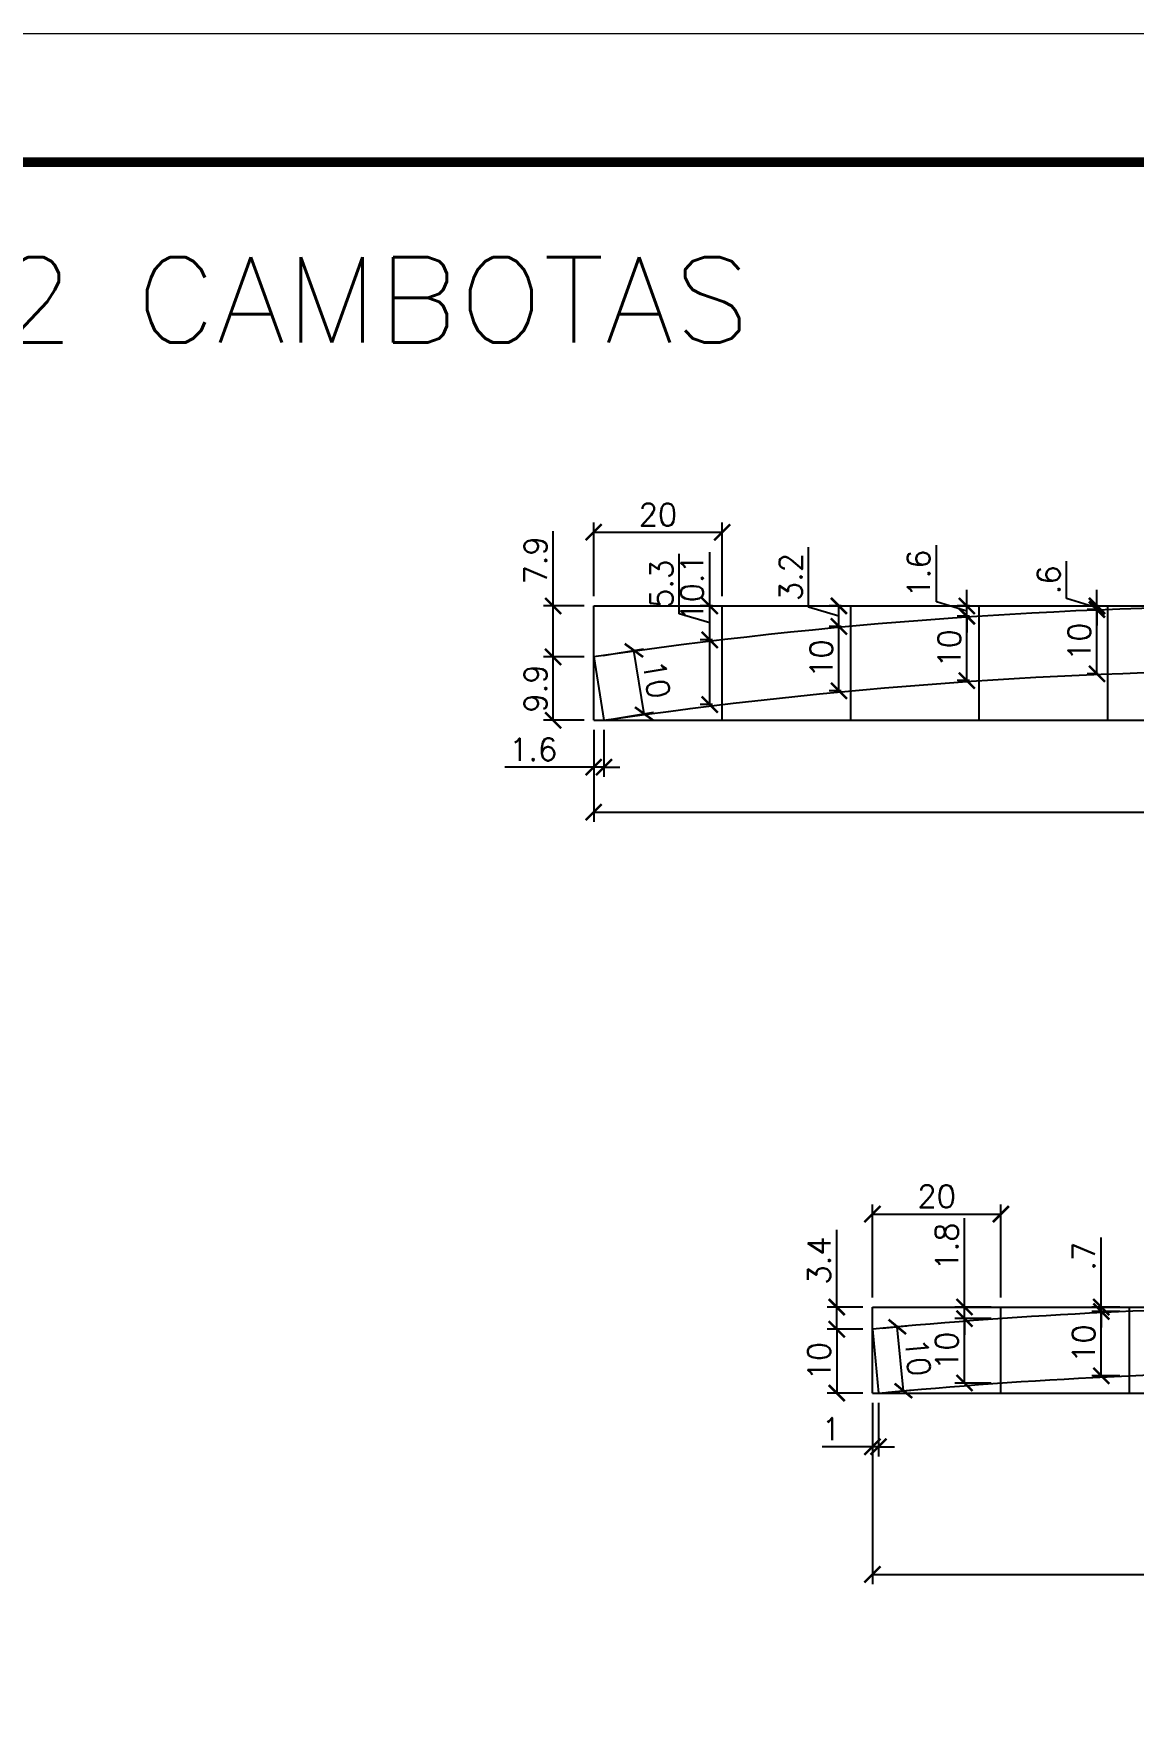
# Model space of a CAD drawing. Extents: x 2582 to 128055, y -26396 to 2611.
# Drawn here: x 3266 to 3608, y -2899 to -2374 of the extents above; entities that cross this region are included whole.
import ezdxf

# ---------------------------------------------------------------- set-up
doc = ezdxf.new("R2010")
doc.units = 0
doc.header["$PDMODE"] = 35
doc.linetypes.add('DASHED', pattern=[0.75, 0.5, -0.25])
for name, color, linetype in [('220', 4, 'Continuous'), ('COTA', 241, 'Continuous'), ('Painéis', 200, 'Continuous')]:
    doc.layers.add(name, color=color, linetype=linetype)
for name, color, linetype, lineweight in [('Folhas', 255, 'Continuous', 9), ('SARRAFO DE PRESSAO', 251, 'DASHED', 9), ('Texto Seção', 7, 'Continuous', 15)]:
    doc.layers.add(name, color=color, linetype=linetype, lineweight=lineweight)
doc.styles.add('REGUA-120', font='ROMANS.shx', dxfattribs={"height": 15})
doc.styles.add('Romans', font='romans.shx')
doc.dimstyles.new('Cota Seção (2x)', dxfattribs={"dimtxt": 7, "dimasz": 5, "dimexe": 3, "dimexo": 3, "dimgap": 2, "dimtad": 3, "dimdec": 1, "dimlfac": 0.5, "dimzin": 12, "dimdsep": 46, "dimtxsty": 'Romans', "dimblk": 'ARCHTICK', "dimcen": 0, "dimclrd": 4, "dimclre": 4, "dimclrt": 1, "dimadec": 1, "dimazin": 3, "dimtfac": 1, "dimtdec": 1, "dimtmove": 0, "dimatfit": 3, "dimldrblk": 'OBLIQUE', "dimfxl": 1, "dimtolj": 1, "dimtzin": 12, "dimarcsym": 0})

# ---------------------------------------------------------------- blocks, each defined once
blk = doc.blocks.new('9999999999')
at = {"layer": 'Folhas'}
blk.add_lwpolyline([(98138.98, 34190.21), (99623.98, 34190.21), (99623.98, 35240.21), (98138.98, 35240.21)], close=True, dxfattribs=at)
at = {"layer": 'Folhas', "color": 30, "const_width": 3}
blk.add_lwpolyline([(98213.98, 34230.21), (99583.98, 34230.21), (99583.98, 35200.21), (98213.98, 35200.21)], close=True, dxfattribs=at)
blk = doc.blocks.new('_ArchTick')
at = {"color": 0, "linetype": 'ByBlock', "const_width": 0.15}
blk.add_lwpolyline([(-0.5, -0.5), (0.5, 0.5)], dxfattribs=at)
blk = doc.blocks.new('*D658')
at = {"layer": 'COTA', "color": 4, "linetype": 'ByBlock', "lineweight": -2, "transparency": 16777216}
for p, q in [((3440.27, -2591.2), (3440.27, -2605.78)), ((3440.27, -2602.78), (3412.61, -2602.78)), ((3443.46, -2602.78), (3440.27, -2602.78)), ((3443.46, -2602.78), (3448.46, -2602.78))]:
    blk.add_line(p, q, dxfattribs=at)
at = {"layer": 'COTA', "color": 4, "lineweight": -2, "transparency": 16777216}
blk.add_line((3443.46, -2591.2), (3443.46, -2605.78), dxfattribs=at)
at = {"layer": 'Defpoints', "color": 0, "linetype": 'ByBlock', "transparency": 16777216}
for p in [(3440.27, -2588.2), (3443.46, -2588.2), (3440.27, -2602.78)]:
    blk.add_point(p, dxfattribs=at)
at = {"layer": 'COTA', "color": 4, "linetype": 'ByBlock', "lineweight": -2, "transparency": 16777216, "xscale": 5, "yscale": 5, "zscale": 5}
blk.add_blockref('_ArchTick', (3440.27, -2602.78), dxfattribs=at)
at = {"layer": 'COTA', "color": 4, "linetype": 'ByBlock', "lineweight": -2, "transparency": 16777216, "xscale": 5, "yscale": 5, "zscale": 5, "rotation": 180}
blk.add_blockref('_ArchTick', (3443.46, -2602.78), dxfattribs=at)
at = {"layer": 'COTA', "color": 1, "linetype": 'ByBlock', "transparency": 16777216, "insert": (3421.44, -2597.28), "char_height": 7, "attachment_point": 5, "style": 'Romans'}
blk.add_mtext('\\A1;1.6', dxfattribs=at)
blk = doc.blocks.new('_Oblique')
at = {"color": 0, "linetype": 'ByBlock', "lineweight": -2}
blk.add_line((-0.5, -0.5), (0.5, 0.5), dxfattribs=at)
blk = doc.blocks.new('*D662')
at = {"layer": 'COTA', "color": 4, "linetype": 'ByBlock', "lineweight": -2, "transparency": 16777216}
for p, q in [((3427.66, -2552.61), (3427.66, -2529.28)), ((3437.27, -2552.61), (3424.66, -2552.61)), ((3427.66, -2568.46), (3427.66, -2552.61))]:
    blk.add_line(p, q, dxfattribs=at)
at = {"layer": 'COTA', "color": 4, "lineweight": -2, "transparency": 16777216}
blk.add_line((3437.27, -2568.46), (3424.66, -2568.46), dxfattribs=at)
at = {"layer": 'Defpoints', "color": 0, "linetype": 'ByBlock', "transparency": 16777216}
for p in [(3427.66, -2552.61), (3440.27, -2552.61), (3440.27, -2568.46)]:
    blk.add_point(p, dxfattribs=at)
at = {"layer": 'COTA', "color": 4, "linetype": 'ByBlock', "lineweight": -2, "transparency": 16777216, "xscale": 5, "yscale": 5, "zscale": 5}
for p, rotation in [((3427.66, -2552.61), 90), ((3427.66, -2568.46), 270)]:
    blk.add_blockref('_ArchTick', p, dxfattribs=dict(at, rotation=rotation))
at = {"layer": 'COTA', "color": 1, "linetype": 'ByBlock', "transparency": 16777216, "insert": (3422.16, -2538.44), "char_height": 7, "attachment_point": 5, "rotation": 90, "style": 'Romans'}
blk.add_mtext('\\A1;7.9', dxfattribs=at)
blk = doc.blocks.new('*D631')
at = {"layer": 'COTA', "color": 4, "linetype": 'ByBlock', "lineweight": -2, "transparency": 16777216}
for p, q in [((3437.27, -2568.46), (3424.66, -2568.46)), ((3427.66, -2588.2), (3427.66, -2568.46))]:
    blk.add_line(p, q, dxfattribs=at)
at = {"layer": 'COTA', "color": 4, "lineweight": -2, "transparency": 16777216}
blk.add_line((3437.27, -2588.2), (3424.66, -2588.2), dxfattribs=at)
at = {"layer": 'Defpoints', "color": 0, "linetype": 'ByBlock', "transparency": 16777216}
for p in [(3427.66, -2568.46), (3440.27, -2568.46), (3440.27, -2588.2)]:
    blk.add_point(p, dxfattribs=at)
at = {"layer": 'COTA', "color": 4, "linetype": 'ByBlock', "lineweight": -2, "transparency": 16777216, "xscale": 5, "yscale": 5, "zscale": 5}
for p, rotation in [((3427.66, -2568.46), 90), ((3427.66, -2588.2), 270)]:
    blk.add_blockref('_ArchTick', p, dxfattribs=dict(at, rotation=rotation))
at = {"layer": 'COTA', "color": 1, "linetype": 'ByBlock', "transparency": 16777216, "insert": (3422.16, -2578.33), "char_height": 7, "attachment_point": 5, "rotation": 90, "style": 'Romans'}
blk.add_mtext('\\A1;9.9', dxfattribs=at)
blk = doc.blocks.new('*D657')
at = {"layer": 'COTA', "color": 4, "linetype": 'ByBlock', "lineweight": -2, "transparency": 16777216}
for p, q in [((3443.24, -2567.98), (3455.76, -2565.96)), ((3455.98, -2586.18), (3452.8, -2566.44))]:
    blk.add_line(p, q, dxfattribs=at)
at = {"layer": 'COTA', "color": 4, "lineweight": -2, "transparency": 16777216}
blk.add_line((3446.42, -2587.72), (3458.94, -2585.71), dxfattribs=at)
at = {"layer": 'Defpoints', "color": 0, "linetype": 'ByBlock', "transparency": 16777216}
for p in [(3452.8, -2566.44), (3440.27, -2568.46), (3443.46, -2588.2)]:
    blk.add_point(p, dxfattribs=at)
at = {"layer": 'COTA', "color": 4, "linetype": 'ByBlock', "lineweight": -2, "transparency": 16777216, "xscale": 5, "yscale": 5, "zscale": 5}
for p, rotation in [((3452.8, -2566.44), 99.16037633355417), ((3455.98, -2586.18), 279.1603763335542)]:
    blk.add_blockref('_ArchTick', p, dxfattribs=dict(at, rotation=rotation))
at = {"layer": 'COTA', "color": 1, "linetype": 'ByBlock', "transparency": 16777216, "insert": (3459.82, -2575.43), "char_height": 7, "attachment_point": 5, "rotation": 279.1604, "style": 'Romans'}
blk.add_mtext('\\A1;10', dxfattribs=at)
blk = doc.blocks.new('*D632')
at = {"layer": 'COTA', "color": 4, "linetype": 'ByBlock', "lineweight": -2, "transparency": 16777216}
for p, q in [((3476.4, -2563.17), (3476.4, -2535.84)), ((3477.27, -2563.17), (3473.4, -2563.17)), ((3476.4, -2583.31), (3476.4, -2563.17))]:
    blk.add_line(p, q, dxfattribs=at)
at = {"layer": 'COTA', "color": 4, "lineweight": -2, "transparency": 16777216}
blk.add_line((3477.27, -2583.31), (3473.4, -2583.31), dxfattribs=at)
at = {"layer": 'Defpoints', "color": 0, "linetype": 'ByBlock', "transparency": 16777216}
for p in [(3476.4, -2563.17), (3480.27, -2563.17), (3480.27, -2583.31)]:
    blk.add_point(p, dxfattribs=at)
at = {"layer": 'COTA', "color": 4, "linetype": 'ByBlock', "lineweight": -2, "transparency": 16777216, "xscale": 5, "yscale": 5, "zscale": 5}
for p, rotation in [((3476.4, -2563.17), 90), ((3476.4, -2583.31), 270)]:
    blk.add_blockref('_ArchTick', p, dxfattribs=dict(at, rotation=rotation))
at = {"layer": 'COTA', "color": 1, "linetype": 'ByBlock', "transparency": 16777216, "insert": (3470.9, -2547), "char_height": 7, "attachment_point": 5, "rotation": 90, "style": 'Romans'}
blk.add_mtext('\\A1;10.1', dxfattribs=at)
blk = doc.blocks.new('*D633')
at = {"layer": 'COTA', "color": 4, "linetype": 'ByBlock', "lineweight": -2, "transparency": 16777216}
for p, q in [((3466.9, -2555.04), (3466.9, -2536.37)), ((3476.4, -2557.89), (3466.9, -2555.04)), ((3477.27, -2552.61), (3473.4, -2552.61)), ((3476.4, -2563.17), (3476.4, -2552.61))]:
    blk.add_line(p, q, dxfattribs=at)
at = {"layer": 'COTA', "color": 4, "lineweight": -2, "transparency": 16777216}
blk.add_line((3477.27, -2563.17), (3473.4, -2563.17), dxfattribs=at)
at = {"layer": 'Defpoints', "color": 0, "linetype": 'ByBlock', "transparency": 16777216}
for p in [(3476.4, -2552.61), (3480.27, -2552.61), (3480.27, -2563.17)]:
    blk.add_point(p, dxfattribs=at)
at = {"layer": 'COTA', "color": 4, "linetype": 'ByBlock', "lineweight": -2, "transparency": 16777216, "xscale": 5, "yscale": 5, "zscale": 5}
for p, rotation in [((3476.4, -2552.61), 90), ((3476.4, -2563.17), 270)]:
    blk.add_blockref('_ArchTick', p, dxfattribs=dict(at, rotation=rotation))
at = {"layer": 'COTA', "color": 1, "linetype": 'ByBlock', "transparency": 16777216, "insert": (3461.4, -2545.71), "char_height": 7, "attachment_point": 5, "rotation": 90, "style": 'Romans'}
blk.add_mtext('\\A1;5.3', dxfattribs=at)
blk = doc.blocks.new('*D634')
at = {"layer": 'COTA', "color": 4, "linetype": 'ByBlock', "lineweight": -2, "transparency": 16777216}
for p, q in [((3517.27, -2558.96), (3513.62, -2558.96)), ((3516.62, -2579.05), (3516.62, -2558.96))]:
    blk.add_line(p, q, dxfattribs=at)
at = {"layer": 'COTA', "color": 4, "lineweight": -2, "transparency": 16777216}
blk.add_line((3517.27, -2579.05), (3513.62, -2579.05), dxfattribs=at)
at = {"layer": 'Defpoints', "color": 0, "linetype": 'ByBlock', "transparency": 16777216}
for p in [(3516.62, -2558.96), (3520.27, -2558.96), (3520.27, -2579.05)]:
    blk.add_point(p, dxfattribs=at)
at = {"layer": 'COTA', "color": 4, "linetype": 'ByBlock', "lineweight": -2, "transparency": 16777216, "xscale": 5, "yscale": 5, "zscale": 5}
for p, rotation in [((3516.62, -2558.96), 90), ((3516.62, -2579.05), 270)]:
    blk.add_blockref('_ArchTick', p, dxfattribs=dict(at, rotation=rotation))
at = {"layer": 'COTA', "color": 1, "linetype": 'ByBlock', "transparency": 16777216, "insert": (3511.12, -2569), "char_height": 7, "attachment_point": 5, "rotation": 90, "style": 'Romans'}
blk.add_mtext('\\A1;10', dxfattribs=at)
blk = doc.blocks.new('*D635')
at = {"layer": 'COTA', "color": 4, "linetype": 'ByBlock', "lineweight": -2, "transparency": 16777216}
for p, q in [((3507.12, -2552.94), (3507.12, -2534.27)), ((3516.62, -2555.79), (3507.12, -2552.94)), ((3517.27, -2552.61), (3513.62, -2552.61)), ((3516.62, -2558.96), (3516.62, -2552.61))]:
    blk.add_line(p, q, dxfattribs=at)
at = {"layer": 'COTA', "color": 4, "lineweight": -2, "transparency": 16777216}
blk.add_line((3517.27, -2558.96), (3513.62, -2558.96), dxfattribs=at)
at = {"layer": 'Defpoints', "color": 0, "linetype": 'ByBlock', "transparency": 16777216}
for p in [(3516.62, -2552.61), (3520.27, -2552.61), (3520.27, -2558.96)]:
    blk.add_point(p, dxfattribs=at)
at = {"layer": 'COTA', "color": 4, "linetype": 'ByBlock', "lineweight": -2, "transparency": 16777216, "xscale": 5, "yscale": 5, "zscale": 5}
for p, rotation in [((3516.62, -2552.61), 90), ((3516.62, -2558.96), 270)]:
    blk.add_blockref('_ArchTick', p, dxfattribs=dict(at, rotation=rotation))
at = {"layer": 'COTA', "color": 1, "linetype": 'ByBlock', "transparency": 16777216, "insert": (3501.62, -2543.6), "char_height": 7, "attachment_point": 5, "rotation": 90, "style": 'Romans'}
blk.add_mtext('\\A1;3.2', dxfattribs=at)
blk = doc.blocks.new('*D636')
at = {"layer": 'COTA', "color": 4, "linetype": 'ByBlock', "lineweight": -2, "transparency": 16777216}
for p, q in [((3557.27, -2555.82), (3553.45, -2555.82)), ((3556.45, -2575.86), (3556.45, -2555.82))]:
    blk.add_line(p, q, dxfattribs=at)
at = {"layer": 'COTA', "color": 4, "lineweight": -2, "transparency": 16777216}
blk.add_line((3557.27, -2575.86), (3553.45, -2575.86), dxfattribs=at)
at = {"layer": 'Defpoints', "color": 0, "linetype": 'ByBlock', "transparency": 16777216}
for p in [(3556.45, -2555.82), (3560.27, -2555.82), (3560.27, -2575.86)]:
    blk.add_point(p, dxfattribs=at)
at = {"layer": 'COTA', "color": 4, "linetype": 'ByBlock', "lineweight": -2, "transparency": 16777216, "xscale": 5, "yscale": 5, "zscale": 5}
for p, rotation in [((3556.45, -2555.82), 90), ((3556.45, -2575.86), 270)]:
    blk.add_blockref('_ArchTick', p, dxfattribs=dict(at, rotation=rotation))
at = {"layer": 'COTA', "color": 1, "linetype": 'ByBlock', "transparency": 16777216, "insert": (3550.95, -2565.84), "char_height": 7, "attachment_point": 5, "rotation": 90, "style": 'Romans'}
blk.add_mtext('\\A1;10', dxfattribs=at)
blk = doc.blocks.new('*D637')
at = {"layer": 'COTA', "color": 4, "linetype": 'ByBlock', "lineweight": -2, "transparency": 16777216}
for p, q in [((3546.95, -2551.37), (3546.95, -2533.7)), ((3556.45, -2554.22), (3546.95, -2551.37)), ((3556.45, -2552.61), (3556.45, -2547.61)), ((3557.27, -2552.61), (3553.45, -2552.61)), ((3556.45, -2555.82), (3556.45, -2552.61)), ((3556.45, -2555.82), (3556.45, -2552.61)), ((3556.45, -2555.82), (3556.45, -2560.82))]:
    blk.add_line(p, q, dxfattribs=at)
at = {"layer": 'COTA', "color": 4, "lineweight": -2, "transparency": 16777216}
blk.add_line((3557.27, -2555.82), (3553.45, -2555.82), dxfattribs=at)
at = {"layer": 'Defpoints', "color": 0, "linetype": 'ByBlock', "transparency": 16777216}
for p in [(3556.45, -2552.61), (3560.27, -2552.61), (3560.27, -2555.82)]:
    blk.add_point(p, dxfattribs=at)
at = {"layer": 'COTA', "color": 4, "linetype": 'ByBlock', "lineweight": -2, "transparency": 16777216, "xscale": 5, "yscale": 5, "zscale": 5}
for p, rotation in [((3556.45, -2552.61), 270), ((3556.45, -2555.82), 90)]:
    blk.add_blockref('_ArchTick', p, dxfattribs=dict(at, rotation=rotation))
at = {"layer": 'COTA', "color": 1, "linetype": 'ByBlock', "transparency": 16777216, "insert": (3541.45, -2542.53), "char_height": 7, "attachment_point": 5, "rotation": 90, "style": 'Romans'}
blk.add_mtext('\\A1;1.6', dxfattribs=at)
blk = doc.blocks.new('*D638')
at = {"layer": 'COTA', "color": 4, "linetype": 'ByBlock', "lineweight": -2, "transparency": 16777216}
for p, q in [((3597.27, -2553.74), (3593.93, -2553.74)), ((3596.93, -2573.76), (3596.93, -2553.74))]:
    blk.add_line(p, q, dxfattribs=at)
at = {"layer": 'COTA', "color": 4, "lineweight": -2, "transparency": 16777216}
blk.add_line((3597.27, -2573.76), (3593.93, -2573.76), dxfattribs=at)
at = {"layer": 'Defpoints', "color": 0, "linetype": 'ByBlock', "transparency": 16777216}
for p in [(3596.93, -2553.74), (3600.27, -2553.74), (3600.27, -2573.76)]:
    blk.add_point(p, dxfattribs=at)
at = {"layer": 'COTA', "color": 4, "linetype": 'ByBlock', "lineweight": -2, "transparency": 16777216, "xscale": 5, "yscale": 5, "zscale": 5}
for p, rotation in [((3596.93, -2553.74), 90), ((3596.93, -2573.76), 270)]:
    blk.add_blockref('_ArchTick', p, dxfattribs=dict(at, rotation=rotation))
at = {"layer": 'COTA', "color": 1, "linetype": 'ByBlock', "transparency": 16777216, "insert": (3591.43, -2563.75), "char_height": 7, "attachment_point": 5, "rotation": 90, "style": 'Romans'}
blk.add_mtext('\\A1;10', dxfattribs=at)
blk = doc.blocks.new('*D639')
at = {"layer": 'COTA', "color": 4, "linetype": 'ByBlock', "lineweight": -2, "transparency": 16777216}
for p, q in [((3587.43, -2550.33), (3587.43, -2538.66)), ((3596.93, -2553.18), (3587.43, -2550.33)), ((3596.93, -2552.61), (3596.93, -2547.61)), ((3597.27, -2552.61), (3593.93, -2552.61)), ((3596.93, -2553.74), (3596.93, -2552.61)), ((3596.93, -2553.74), (3596.93, -2552.61)), ((3596.93, -2553.74), (3596.93, -2558.74))]:
    blk.add_line(p, q, dxfattribs=at)
at = {"layer": 'COTA', "color": 4, "lineweight": -2, "transparency": 16777216}
blk.add_line((3597.27, -2553.74), (3593.93, -2553.74), dxfattribs=at)
at = {"layer": 'Defpoints', "color": 0, "linetype": 'ByBlock', "transparency": 16777216}
for p in [(3596.93, -2552.61), (3600.27, -2552.61), (3600.27, -2553.74)]:
    blk.add_point(p, dxfattribs=at)
at = {"layer": 'COTA', "color": 4, "linetype": 'ByBlock', "lineweight": -2, "transparency": 16777216, "xscale": 5, "yscale": 5, "zscale": 5}
for p, rotation in [((3596.93, -2552.61), 270), ((3596.93, -2553.74), 90)]:
    blk.add_blockref('_ArchTick', p, dxfattribs=dict(at, rotation=rotation))
at = {"layer": 'COTA', "color": 1, "linetype": 'ByBlock', "transparency": 16777216, "insert": (3581.93, -2544.49), "char_height": 7, "attachment_point": 5, "rotation": 90, "style": 'Romans'}
blk.add_mtext('\\A1;.6', dxfattribs=at)
blk = doc.blocks.new('*D652')
at = {"layer": 'COTA', "color": 4, "lineweight": -2, "transparency": 16777216}
blk.add_line((3440.27, -2591.2), (3440.27, -2619.79), dxfattribs=at)
at = {"layer": 'COTA', "color": 4, "linetype": 'ByBlock', "lineweight": -2, "transparency": 16777216}
for p, q in [((3877.29, -2591.19), (3877.29, -2619.79)), ((3440.27, -2616.79), (3877.29, -2616.79))]:
    blk.add_line(p, q, dxfattribs=at)
at = {"layer": 'Defpoints', "color": 0, "linetype": 'ByBlock', "transparency": 16777216}
for p in [(3440.27, -2588.2), (3877.29, -2588.19), (3877.29, -2616.79)]:
    blk.add_point(p, dxfattribs=at)
at = {"layer": 'COTA', "color": 4, "linetype": 'ByBlock', "lineweight": -2, "transparency": 16777216, "xscale": 5, "yscale": 5, "zscale": 5, "rotation": 180}
blk.add_blockref('_ArchTick', (3440.27, -2616.79), dxfattribs=at)
at = {"layer": 'COTA', "color": 4, "linetype": 'ByBlock', "lineweight": -2, "transparency": 16777216, "xscale": 5, "yscale": 5, "zscale": 5}
blk.add_blockref('_ArchTick', (3877.29, -2616.79), dxfattribs=at)
at = {"layer": 'COTA', "color": 1, "linetype": 'ByBlock', "transparency": 16777216, "insert": (3658.78, -2611.29), "char_height": 7, "attachment_point": 5, "style": 'Romans'}
blk.add_mtext('\\A1;218.5', dxfattribs=at)
blk = doc.blocks.new('*D653')
at = {"layer": 'COTA', "color": 4, "lineweight": -2, "transparency": 16777216}
blk.add_line((3440.27, -2549.61), (3440.27, -2526.67), dxfattribs=at)
at = {"layer": 'COTA', "color": 4, "linetype": 'ByBlock', "lineweight": -2, "transparency": 16777216}
for p, q in [((3440.27, -2529.67), (3480.27, -2529.67)), ((3480.27, -2549.61), (3480.27, -2526.67))]:
    blk.add_line(p, q, dxfattribs=at)
at = {"layer": 'Defpoints', "color": 0, "linetype": 'ByBlock', "transparency": 16777216}
for p in [(3480.27, -2529.67), (3440.27, -2552.61), (3480.27, -2552.61)]:
    blk.add_point(p, dxfattribs=at)
at = {"layer": 'COTA', "color": 4, "linetype": 'ByBlock', "lineweight": -2, "transparency": 16777216, "xscale": 5, "yscale": 5, "zscale": 5, "rotation": 180}
blk.add_blockref('_ArchTick', (3440.27, -2529.67), dxfattribs=at)
at = {"layer": 'COTA', "color": 4, "linetype": 'ByBlock', "lineweight": -2, "transparency": 16777216, "xscale": 5, "yscale": 5, "zscale": 5}
blk.add_blockref('_ArchTick', (3480.27, -2529.67), dxfattribs=at)
at = {"layer": 'COTA', "color": 1, "linetype": 'ByBlock', "transparency": 16777216, "insert": (3460.27, -2524.17), "char_height": 7, "attachment_point": 5, "style": 'Romans'}
blk.add_mtext('\\A1;20', dxfattribs=at)
blk = doc.blocks.new('*D666')
at = {"layer": '220', "color": 4, "lineweight": -2, "transparency": 16777216}
for p, q in [((3527.03, -2767.86), (3527.03, -2738.91)), ((3567.03, -2767.86), (3567.03, -2738.91)), ((3527.03, -2741.91), (3567.03, -2741.91))]:
    blk.add_line(p, q, dxfattribs=at)
at = {"layer": 'Defpoints', "color": 0, "transparency": 16777216}
for p in [(3567.03, -2741.91), (3527.03, -2770.86), (3567.03, -2770.86)]:
    blk.add_point(p, dxfattribs=at)
at = {"layer": '220', "color": 4, "lineweight": -2, "transparency": 16777216, "xscale": 5, "yscale": 5, "zscale": 5, "rotation": 180}
blk.add_blockref('_ArchTick', (3527.03, -2741.91), dxfattribs=at)
at = {"layer": '220', "color": 4, "lineweight": -2, "transparency": 16777216, "xscale": 5, "yscale": 5, "zscale": 5}
blk.add_blockref('_ArchTick', (3567.03, -2741.91), dxfattribs=at)
at = {"layer": '220', "color": 1, "transparency": 16777216, "insert": (3547.03, -2736.41), "char_height": 7, "attachment_point": 5, "style": 'Romans'}
blk.add_mtext('\\A1;20', dxfattribs=at)
blk = doc.blocks.new('*D669')
at = {"layer": '220', "color": 4, "lineweight": -2, "transparency": 16777216}
for p, q in [((3555.69, -2770.86), (3555.69, -2743.2)), ((3564.03, -2770.86), (3552.69, -2770.86)), ((3555.69, -2774.45), (3555.69, -2770.86)), ((3564.03, -2774.45), (3552.69, -2774.45)), ((3555.69, -2774.45), (3555.69, -2779.45))]:
    blk.add_line(p, q, dxfattribs=at)
at = {"layer": 'Defpoints', "color": 0, "transparency": 16777216}
for p in [(3555.69, -2770.86), (3567.03, -2770.86), (3567.03, -2774.45)]:
    blk.add_point(p, dxfattribs=at)
at = {"layer": '220', "color": 4, "lineweight": -2, "transparency": 16777216, "xscale": 5, "yscale": 5, "zscale": 5}
for p, rotation in [((3555.69, -2770.86), 270), ((3555.69, -2774.45), 90)]:
    blk.add_blockref('_ArchTick', p, dxfattribs=dict(at, rotation=rotation))
at = {"layer": '220', "color": 1, "transparency": 16777216, "insert": (3550.19, -2752.03), "char_height": 7, "attachment_point": 5, "rotation": 90, "style": 'Romans'}
blk.add_mtext('\\A1;1.8', dxfattribs=at)
blk = doc.blocks.new('*D670')
at = {"layer": '220', "color": 4, "lineweight": -2, "transparency": 16777216}
for p, q in [((3564.03, -2774.45), (3552.69, -2774.45)), ((3555.69, -2794.5), (3555.69, -2774.45)), ((3564.03, -2794.5), (3552.69, -2794.5))]:
    blk.add_line(p, q, dxfattribs=at)
at = {"layer": 'Defpoints', "color": 0, "transparency": 16777216}
for p in [(3555.69, -2774.45), (3567.03, -2774.45), (3567.03, -2794.5)]:
    blk.add_point(p, dxfattribs=at)
at = {"layer": '220', "color": 4, "lineweight": -2, "transparency": 16777216, "xscale": 5, "yscale": 5, "zscale": 5}
for p, rotation in [((3555.69, -2774.45), 90), ((3555.69, -2794.5), 270)]:
    blk.add_blockref('_ArchTick', p, dxfattribs=dict(at, rotation=rotation))
at = {"layer": '220', "color": 1, "transparency": 16777216, "insert": (3550.19, -2784.48), "char_height": 7, "attachment_point": 5, "rotation": 90, "style": 'Romans'}
blk.add_mtext('\\A1;10', dxfattribs=at)
blk = doc.blocks.new('*D671')
at = {"layer": '220', "color": 4, "lineweight": -2, "transparency": 16777216}
for p, q in [((3604.03, -2772.23), (3595.28, -2772.23)), ((3598.28, -2792.24), (3598.28, -2772.23)), ((3604.03, -2792.24), (3595.28, -2792.24))]:
    blk.add_line(p, q, dxfattribs=at)
at = {"layer": 'Defpoints', "color": 0, "transparency": 16777216}
for p in [(3598.28, -2772.23), (3607.03, -2772.23), (3607.03, -2792.24)]:
    blk.add_point(p, dxfattribs=at)
at = {"layer": '220', "color": 4, "lineweight": -2, "transparency": 16777216, "xscale": 5, "yscale": 5, "zscale": 5}
for p, rotation in [((3598.28, -2772.23), 90), ((3598.28, -2792.24), 270)]:
    blk.add_blockref('_ArchTick', p, dxfattribs=dict(at, rotation=rotation))
at = {"layer": '220', "color": 1, "transparency": 16777216, "insert": (3592.78, -2782.24), "char_height": 7, "attachment_point": 5, "rotation": 90, "style": 'Romans'}
blk.add_mtext('\\A1;10', dxfattribs=at)
blk = doc.blocks.new('*D672')
at = {"layer": '220', "color": 4, "lineweight": -2, "transparency": 16777216}
for p, q in [((3598.28, -2770.86), (3598.28, -2749.2)), ((3604.03, -2770.86), (3595.28, -2770.86)), ((3598.28, -2772.23), (3598.28, -2770.86)), ((3604.03, -2772.23), (3595.28, -2772.23)), ((3598.28, -2772.23), (3598.28, -2777.23))]:
    blk.add_line(p, q, dxfattribs=at)
at = {"layer": 'Defpoints', "color": 0, "transparency": 16777216}
for p in [(3598.28, -2770.86), (3607.03, -2770.86), (3607.03, -2772.23)]:
    blk.add_point(p, dxfattribs=at)
at = {"layer": '220', "color": 4, "lineweight": -2, "transparency": 16777216, "xscale": 5, "yscale": 5, "zscale": 5}
for p, rotation in [((3598.28, -2770.86), 270), ((3598.28, -2772.23), 90)]:
    blk.add_blockref('_ArchTick', p, dxfattribs=dict(at, rotation=rotation))
at = {"layer": '220', "color": 1, "transparency": 16777216, "insert": (3592.78, -2755.03), "char_height": 7, "attachment_point": 5, "rotation": 90, "style": 'Romans'}
blk.add_mtext('\\A1;.7', dxfattribs=at)
blk = doc.blocks.new('*D685')
at = {"layer": '220', "color": 4, "lineweight": -2, "transparency": 16777216}
for p, q in [((3527.03, -2800.65), (3527.03, -2817.33)), ((3528.94, -2800.65), (3528.94, -2817.33)), ((3527.03, -2814.33), (3511.37, -2814.33)), ((3528.94, -2814.33), (3527.03, -2814.33)), ((3528.94, -2814.33), (3533.94, -2814.33))]:
    blk.add_line(p, q, dxfattribs=at)
at = {"layer": 'Defpoints', "color": 0, "transparency": 16777216}
for p in [(3527.03, -2797.65), (3528.94, -2797.65), (3527.03, -2814.33)]:
    blk.add_point(p, dxfattribs=at)
at = {"layer": '220', "color": 4, "lineweight": -2, "transparency": 16777216, "xscale": 5, "yscale": 5, "zscale": 5}
blk.add_blockref('_ArchTick', (3527.03, -2814.33), dxfattribs=at)
at = {"layer": '220', "color": 4, "lineweight": -2, "transparency": 16777216, "xscale": 5, "yscale": 5, "zscale": 5, "rotation": 180}
blk.add_blockref('_ArchTick', (3528.94, -2814.33), dxfattribs=at)
at = {"layer": '220', "color": 1, "transparency": 16777216, "insert": (3514.2, -2808.83), "char_height": 7, "attachment_point": 5, "style": 'Romans'}
blk.add_mtext('\\A1;1', dxfattribs=at)
blk = doc.blocks.new('*D686')
at = {"layer": '220', "color": 4, "lineweight": -2, "transparency": 16777216}
for p, q in [((3527.03, -2800.65), (3527.03, -2857.06)), ((3815.63, -2800.65), (3815.63, -2857.06)), ((3527.03, -2854.06), (3815.63, -2854.06))]:
    blk.add_line(p, q, dxfattribs=at)
at = {"layer": 'Defpoints', "color": 0, "transparency": 16777216}
for p in [(3527.03, -2797.65), (3815.63, -2797.65), (3815.63, -2854.06)]:
    blk.add_point(p, dxfattribs=at)
at = {"layer": '220', "color": 4, "lineweight": -2, "transparency": 16777216, "xscale": 5, "yscale": 5, "zscale": 5, "rotation": 180}
blk.add_blockref('_ArchTick', (3527.03, -2854.06), dxfattribs=at)
at = {"layer": '220', "color": 4, "lineweight": -2, "transparency": 16777216, "xscale": 5, "yscale": 5, "zscale": 5}
blk.add_blockref('_ArchTick', (3815.63, -2854.06), dxfattribs=at)
at = {"layer": '220', "color": 1, "transparency": 16777216, "insert": (3671.33, -2848.56), "char_height": 7, "attachment_point": 5, "style": 'Romans'}
blk.add_mtext('\\A1;144.3', dxfattribs=at)
blk = doc.blocks.new('*D687')
at = {"layer": '220', "color": 4, "lineweight": -2, "transparency": 16777216}
for p, q in [((3515.94, -2770.86), (3515.94, -2746.86)), ((3524.03, -2770.86), (3512.94, -2770.86)), ((3515.94, -2777.74), (3515.94, -2770.86)), ((3524.03, -2777.74), (3512.94, -2777.74))]:
    blk.add_line(p, q, dxfattribs=at)
at = {"layer": 'Defpoints', "color": 0, "transparency": 16777216}
for p in [(3515.94, -2770.86), (3527.03, -2770.86), (3527.03, -2777.74)]:
    blk.add_point(p, dxfattribs=at)
at = {"layer": '220', "color": 4, "lineweight": -2, "transparency": 16777216, "xscale": 5, "yscale": 5, "zscale": 5}
for p, rotation in [((3515.94, -2770.86), 90), ((3515.94, -2777.74), 270)]:
    blk.add_blockref('_ArchTick', p, dxfattribs=dict(at, rotation=rotation))
at = {"layer": '220', "color": 1, "transparency": 16777216, "insert": (3510.44, -2756.36), "char_height": 7, "attachment_point": 5, "rotation": 90, "style": 'Romans'}
blk.add_mtext('\\A1;3.4', dxfattribs=at)
blk = doc.blocks.new('*D688')
at = {"layer": '220', "color": 4, "lineweight": -2, "transparency": 16777216}
for p, q in [((3524.03, -2777.74), (3512.94, -2777.74)), ((3515.94, -2777.74), (3515.94, -2797.65)), ((3524.03, -2797.65), (3512.94, -2797.65))]:
    blk.add_line(p, q, dxfattribs=at)
at = {"layer": 'Defpoints', "color": 0, "transparency": 16777216}
for p in [(3527.03, -2777.74), (3515.94, -2797.65), (3527.03, -2797.65)]:
    blk.add_point(p, dxfattribs=at)
at = {"layer": '220', "color": 4, "lineweight": -2, "transparency": 16777216, "xscale": 5, "yscale": 5, "zscale": 5}
for p, rotation in [((3515.94, -2777.74), 90), ((3515.94, -2797.65), 270)]:
    blk.add_blockref('_ArchTick', p, dxfattribs=dict(at, rotation=rotation))
at = {"layer": '220', "color": 1, "transparency": 16777216, "insert": (3510.44, -2787.7), "char_height": 7, "attachment_point": 5, "rotation": 90, "style": 'Romans'}
blk.add_mtext('\\A1;10', dxfattribs=at)
blk = doc.blocks.new('*D690')
at = {"layer": '220', "color": 4, "lineweight": -2, "transparency": 16777216}
for p, q in [((3530.02, -2777.46), (3537.77, -2776.72)), ((3536.69, -2796.91), (3534.78, -2777)), ((3531.92, -2797.37), (3539.67, -2796.63))]:
    blk.add_line(p, q, dxfattribs=at)
at = {"layer": 'Defpoints', "color": 0, "transparency": 16777216}
for p in [(3534.78, -2777), (3527.03, -2777.74), (3528.94, -2797.65)]:
    blk.add_point(p, dxfattribs=at)
at = {"layer": '220', "color": 4, "lineweight": -2, "transparency": 16777216, "xscale": 5, "yscale": 5, "zscale": 5}
for p, rotation in [((3534.78, -2777), 95.46042740256694), ((3536.69, -2796.91), 275.4604274025669)]:
    blk.add_blockref('_ArchTick', p, dxfattribs=dict(at, rotation=rotation))
at = {"layer": '220', "color": 1, "transparency": 16777216, "insert": (3541.21, -2786.43), "char_height": 7, "attachment_point": 5, "rotation": 275.4604, "style": 'Romans'}
blk.add_mtext('\\A1;10', dxfattribs=at)

msp = doc.modelspace()

# ---------------------------------------------------------------- linework, layer by layer
at = {"layer": 'COTA', "linetype": 'ByBlock'}
for p, q in [((3440.27, -2552.61), (3877.29, -2552.6)), ((3440.27, -2588.2), (3440.27, -2552.61)), ((3480.27, -2588.2), (3480.27, -2552.61)), ((3520.27, -2588.2), (3520.27, -2552.61)), ((3560.27, -2588.2), (3560.27, -2552.61)), ((3600.27, -2588.2), (3600.27, -2552.61)), ((3440.27, -2588.2), (3877.29, -2588.19)), ((3527.03, -2770.86), (3815.63, -2770.86)), ((3527.03, -2797.65), (3527.03, -2770.86)), ((3567.03, -2797.65), (3567.03, -2770.86)), ((3607.03, -2797.65), (3607.03, -2770.86)), ((3527.03, -2797.65), (3815.63, -2797.65))]:
    msp.add_line(p, q, dxfattribs=at)
at = {"layer": 'Painéis'}
for points in [[(3874.41, -2588.19), (3877.29, -2568.4, 0.072408), (3440.27, -2568.46), (3443.46, -2588.2, -0.072357)], [(3813.72, -2797.65), (3815.63, -2777.74, 0.047687), (3527.03, -2777.74), (3528.94, -2797.65, -0.047687)]]:
    msp.add_lwpolyline(points, format="xyb", close=True, dxfattribs=at)

# ---------------------------------------------------------------- block references
at = {"layer": 'SARRAFO DE PRESSAO', "color": 6, "linetype": 'ByBlock'}
msp.add_blockref('9999999999', (-95557.34, -37614.68), dxfattribs=at)

# ---------------------------------------------------------------- texts
at = {"layer": 'Texto Seção', "style": 'REGUA-120', "width": 1.05}
msp.add_text('VR202 CAMBOTAS', height=26.5859, dxfattribs=at).set_placement((3160.12, -2470.62))

# ---------------------------------------------------------------- dimensions: what is measured, and where the dimension line sits
at = {"layer": '220'}
for base, p1, p2, picture, middle in [((3567.03, -2741.91), (3527.03, -2770.86), (3567.03, -2770.86), '*D666', (3547.03, -2736.41)), ((3815.63, -2854.06), (3527.03, -2797.65), (3815.63, -2797.65), '*D686', (3671.33, -2848.56))]:
    dim = msp.add_linear_dim(base=base, p1=p1, p2=p2, dimstyle='Cota Seção (2x)', dxfattribs=at)
    dim.commit()
    dim.dimension.update_dxf_attribs({"geometry": picture, "text_midpoint": middle})
for base, p1, p2, picture, middle in [((3555.69, -2770.86), (3567.03, -2774.45), (3567.03, -2770.86), '*D669', (3550.19, -2752.03)), ((3515.94, -2770.86), (3527.03, -2777.74), (3527.03, -2770.86), '*D687', (3510.44, -2756.36)), ((3598.28, -2770.86), (3607.03, -2772.23), (3607.03, -2770.86), '*D672', (3592.78, -2755.03)), ((3555.69, -2774.45), (3567.03, -2794.5), (3567.03, -2774.45), '*D670', (3550.19, -2784.48)), ((3598.28, -2772.23), (3607.03, -2792.24), (3607.03, -2772.23), '*D671', (3592.78, -2782.24)), ((3515.94, -2797.65), (3527.03, -2777.74), (3527.03, -2797.65), '*D688', (3510.44, -2787.7))]:
    dim = msp.add_linear_dim(base=base, p1=p1, p2=p2, angle=90, dimstyle='Cota Seção (2x)', dxfattribs=at)
    dim.commit()
    dim.dimension.update_dxf_attribs({"geometry": picture, "text_midpoint": middle})
for p2, distance, picture, middle in [((3527.03, -2777.74), -7.78, '*D690', (3541.21, -2786.43)), ((3527.03, -2797.65), 16.67, '*D685', (3514.2, -2808.83))]:
    dim = msp.add_aligned_dim(p1=(3528.94, -2797.65), p2=p2, distance=distance, dimstyle='Cota Seção (2x)', dxfattribs=at)
    dim.commit()
    dim.dimension.update_dxf_attribs({"geometry": picture, "text_midpoint": middle})
at = {"layer": 'COTA', "linetype": 'ByBlock'}
for base, p1, p2, picture, middle in [((3480.27, -2529.67), (3440.27, -2552.61), (3480.27, -2552.61), '*D653', (3460.27, -2524.17)), ((3440.27, -2602.78), (3443.46, -2588.2), (3440.27, -2588.2), '*D658', (3421.44, -2597.28)), ((3877.29, -2616.79), (3440.27, -2588.2), (3877.29, -2588.19), '*D652', (3658.78, -2611.29))]:
    dim = msp.add_linear_dim(base=base, p1=p1, p2=p2, dimstyle='Cota Seção (2x)', dxfattribs=at)
    dim.commit()
    dim.dimension.update_dxf_attribs({"geometry": picture, "text_midpoint": middle})
for base, p1, p2, picture, middle in [((3427.66, -2552.61), (3440.27, -2568.46), (3440.27, -2552.61), '*D662', (3422.16, -2538.44)), ((3476.4, -2563.17), (3480.27, -2583.31), (3480.27, -2563.17), '*D632', (3470.9, -2547)), ((3596.93, -2553.74), (3600.27, -2573.76), (3600.27, -2553.74), '*D638', (3591.43, -2563.75)), ((3516.62, -2558.96), (3520.27, -2579.05), (3520.27, -2558.96), '*D634', (3511.12, -2569)), ((3556.45, -2555.82), (3560.27, -2575.86), (3560.27, -2555.82), '*D636', (3550.95, -2565.84)), ((3427.66, -2568.46), (3440.27, -2588.2), (3440.27, -2568.46), '*D631', (3422.16, -2578.33))]:
    dim = msp.add_linear_dim(base=base, p1=p1, p2=p2, angle=90, dimstyle='Cota Seção (2x)', dxfattribs=at)
    dim.commit()
    dim.dimension.update_dxf_attribs({"geometry": picture, "text_midpoint": middle})
for base, p1, p2, picture, middle in [((3516.62, -2552.61), (3520.27, -2558.96), (3520.27, -2552.61), '*D635', (3501.62, -2550.94)), ((3556.45, -2552.61), (3560.27, -2555.82), (3560.27, -2552.61), '*D637', (3541.45, -2549.37)), ((3476.4, -2552.61), (3480.27, -2563.17), (3480.27, -2552.61), '*D633', (3461.4, -2553.04)), ((3596.93, -2552.61), (3600.27, -2553.74), (3600.27, -2552.61), '*D639', (3581.93, -2548.33))]:
    dim = msp.add_linear_dim(base=base, p1=p1, p2=p2, angle=90, dimstyle='Cota Seção (2x)', override={"dimtmove": 1}, dxfattribs=at)
    dim.commit()
    dim.dimension.update_dxf_attribs({"geometry": picture, "text_midpoint": middle})
dim = msp.add_aligned_dim(p1=(3443.46, -2588.2), p2=(3440.27, -2568.46), distance=-12.68, dimstyle='Cota Seção (2x)', dxfattribs=at)
dim.commit()
dim.dimension.update_dxf_attribs({"geometry": '*D657', "text_midpoint": (3459.82, -2575.43)})

doc.saveas('drawing.dxf')
